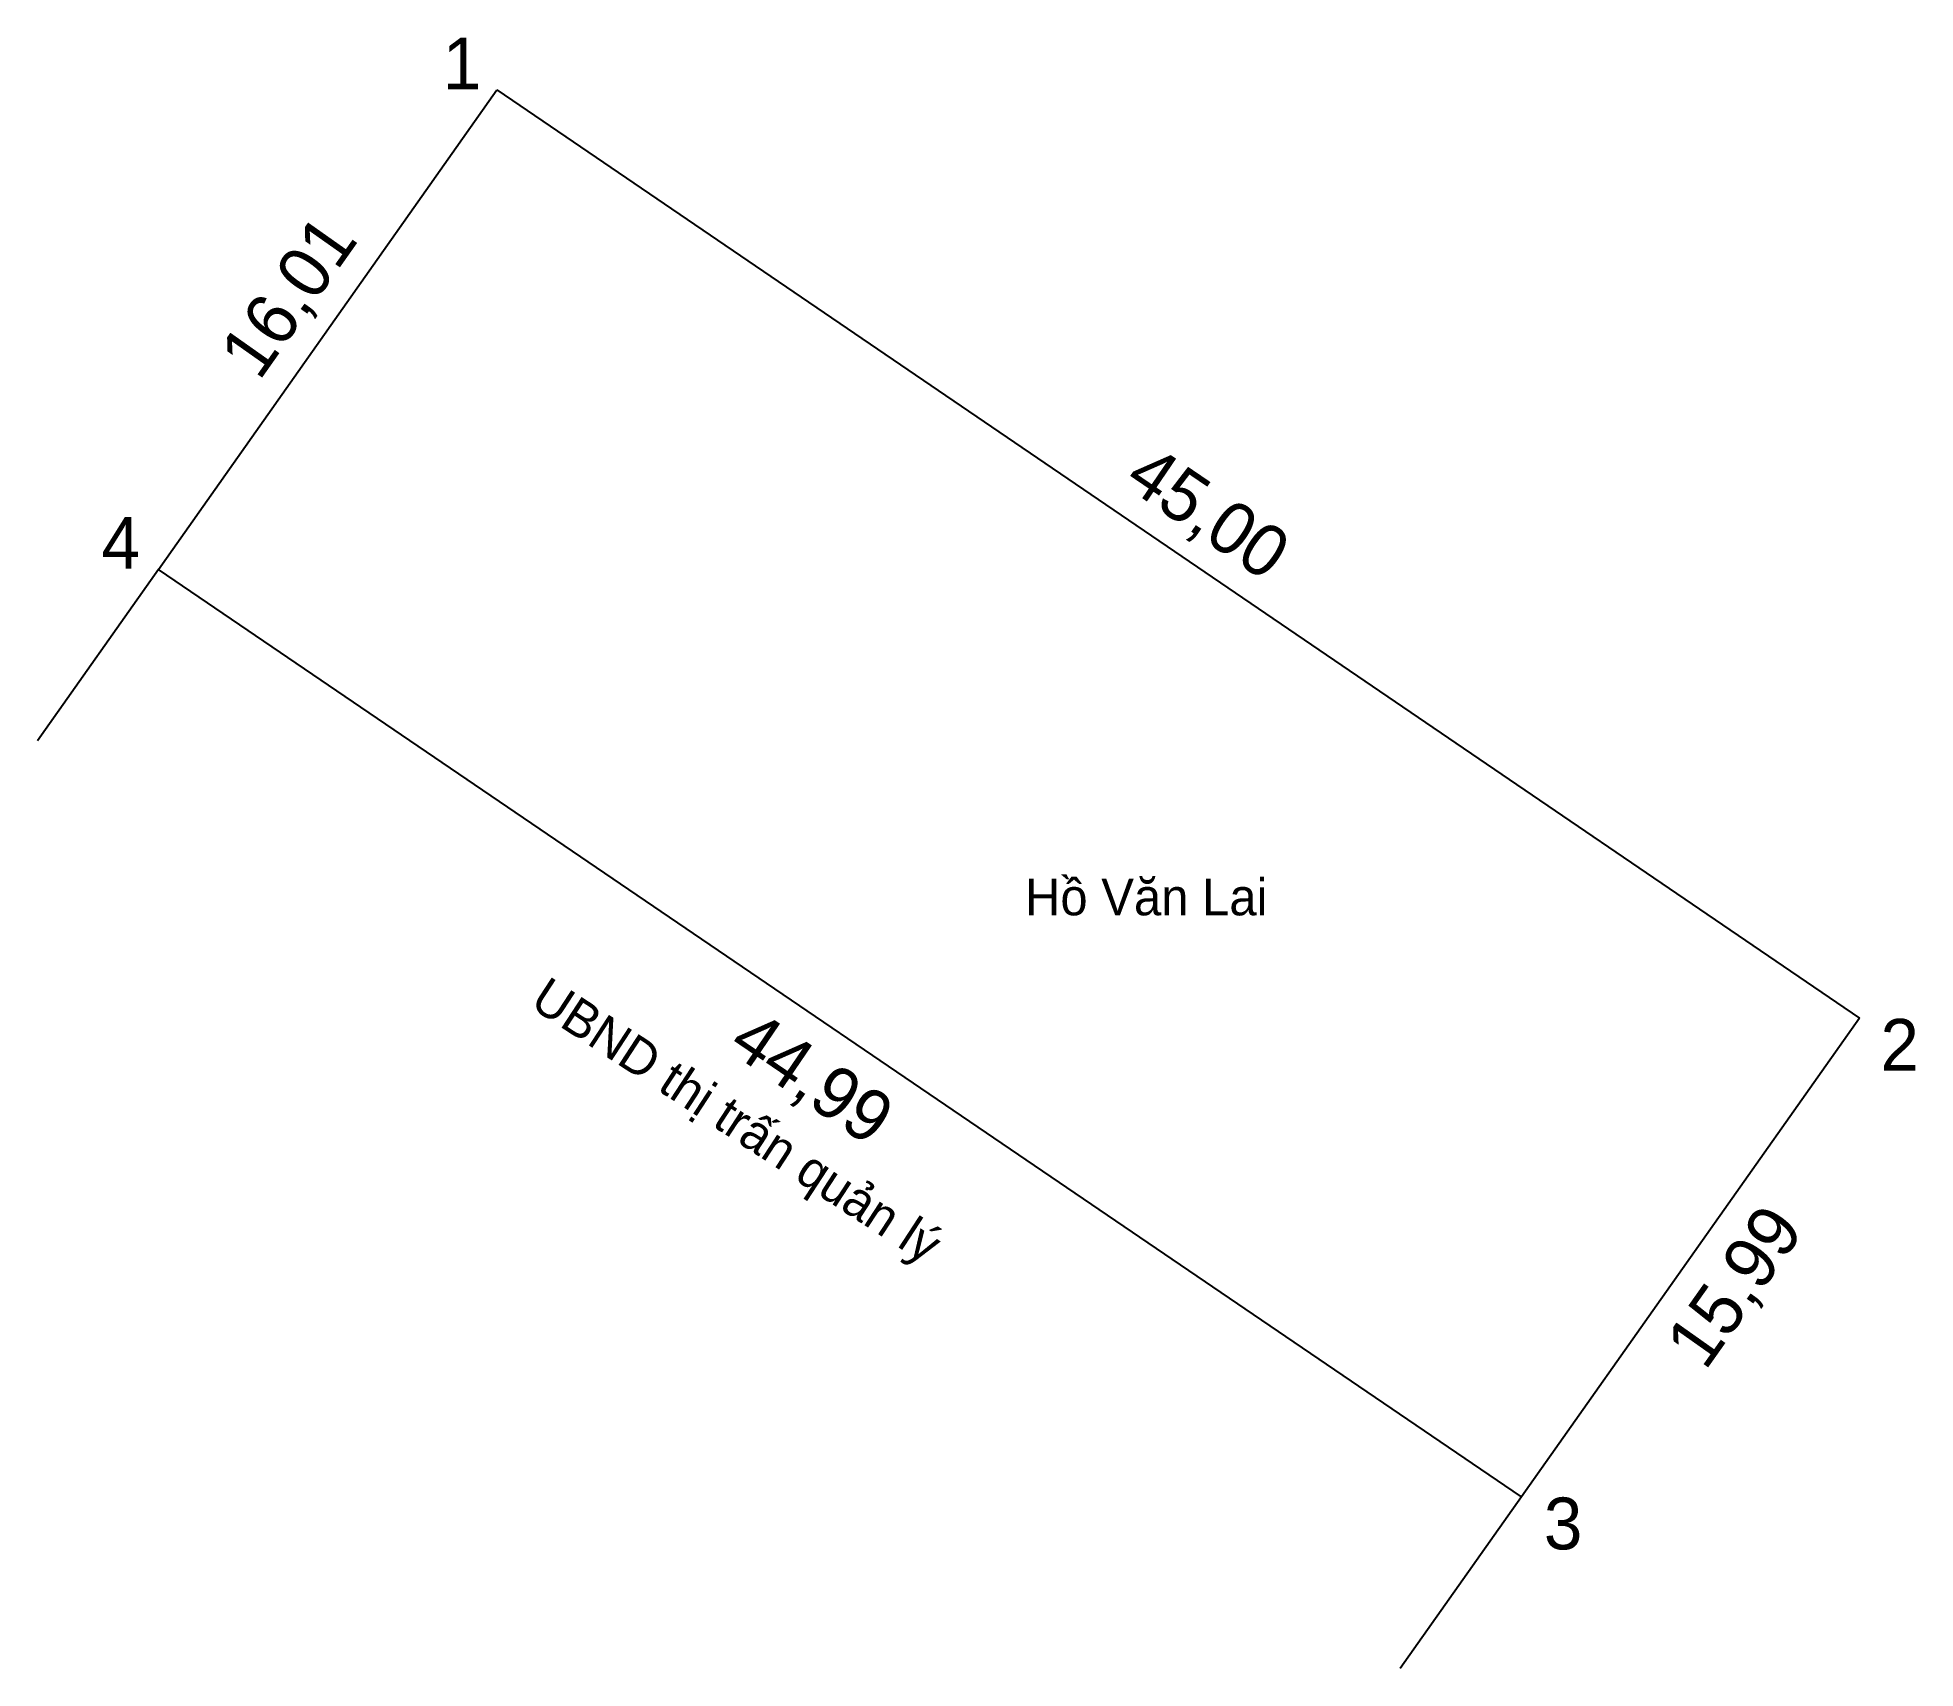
# Model space of a CAD drawing. Extents: x 553591.3 to 553596.42, y 1183941.23 to 1183945.68.
import ezdxf

# ---------------------------------------------------------------- set-up
doc = ezdxf.new("R2010")
doc.units = 0
for name, color, linetype in [('CanhThua', 7, 'Continuous'), ('ChieuDaiCanhThua', 7, 'Continuous'), ('Level 16', 7, 'Continuous'), ('RauThua', 7, 'Continuous'), ('SoHieuDinhThua', 7, 'Continuous')]:
    doc.layers.add(name, color=color, linetype=linetype)

msp = doc.modelspace()

# ---------------------------------------------------------------- linework, layer by layer
at = {"layer": 'CanhThua'}
for p, q in [((553591.626, 1183944.227), (553592.549, 1183945.535)), ((553592.549, 1183945.535), (553596.268, 1183943.002)), ((553595.345, 1183941.696), (553591.626, 1183944.227)), ((553596.268, 1183943.002), (553595.345, 1183941.696))]:
    msp.add_line(p, q, dxfattribs=at)
at = {"layer": 'RauThua'}
for p, q in [((553591.626, 1183944.227), (553591.2959, 1183943.7587)), ((553595.345, 1183941.696), (553595.0144, 1183941.2281))]:
    msp.add_line(p, q, dxfattribs=at)

# ---------------------------------------------------------------- texts
at = {"layer": 'ChieuDaiCanhThua'}
for s, rotation, p in [('16,01', 54.791, (553591.9005, 1183944.7386)), ('45,00', 325.7413, (553594.2559, 1183944.458)), ('44,99', 325.7624, (553593.1751, 1183942.9162)), ('15,99', 54.7497, (553595.8463, 1183942.0378))]:
    msp.add_text(s, height=0.1414, rotation=rotation, dxfattribs=at).set_placement(p)
at = {"layer": 'Level 16'}
msp.add_text('Hồ Văn Lai', height=0.1, dxfattribs=at).set_placement((553593.9904, 1183943.283))
msp.add_text('UBND thị trấn quản lý', height=0.100002, rotation=326.8833, dxfattribs=at).set_placement((553592.6357, 1183943.0352))
at = {"layer": 'SoHieuDinhThua'}
for s, p in [('1', (553592.4016, 1183945.5367)), ('4', (553591.4704, 1183944.2286)), ('2', (553596.3246, 1183942.8589)), ('3', (553595.4062, 1183941.553))]:
    msp.add_text(s, height=0.1414, dxfattribs=at).set_placement(p)

doc.saveas('drawing.dxf')
